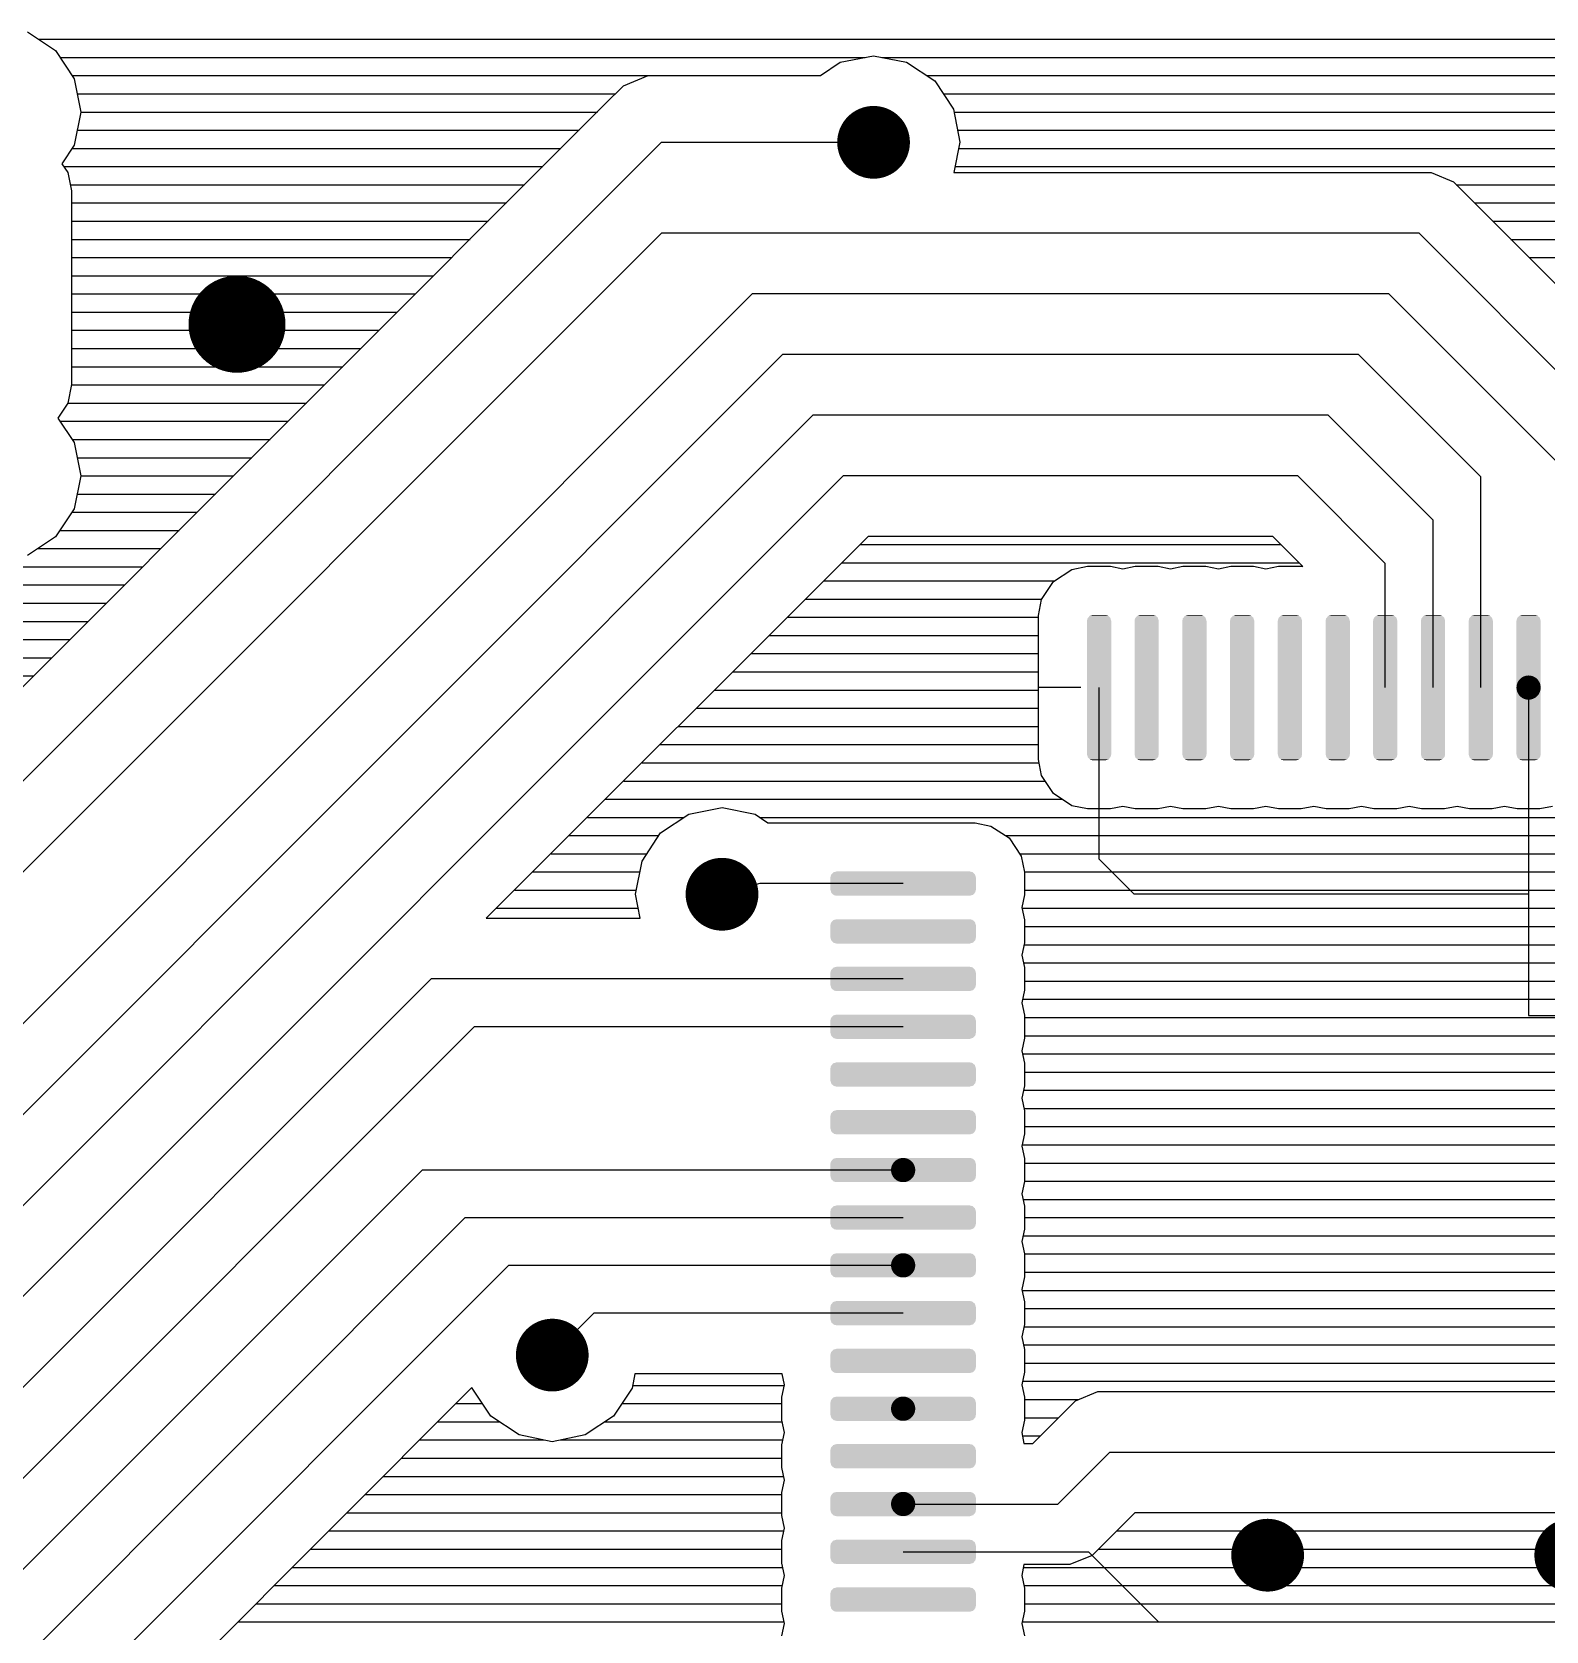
# Model space of a CAD drawing. Extents: x 295 to 953, y 10 to 290.
# Drawn here: x 741.27 to 776.16, y 155.96 to 192.8 of the extents above; entities that cross this region are included whole.
import ezdxf

# ---------------------------------------------------------------- set-up
doc = ezdxf.new("R2010")
doc.units = 0
doc.header["$LTSCALE"] = 5
doc.header["$MEASUREMENT"] = 0
doc.layers.get('0').update_dxf_attribs({"linetype": 'CONTINUOUS', "lineweight": 25})

msp = doc.modelspace()

# ---------------------------------------------------------------- linework, layer by layer
for p, q in [((741.17, 192.802), (741.818, 192.372)), ((741.415, 192.635), (812.774, 192.635)), ((741.818, 192.372), (742.248, 191.724)), ((741.918, 192.215), (760.47, 192.215)), ((759.442, 191.796), (759.9, 192.104)), ((759.9, 192.104), (760.666, 192.255)), ((760.666, 192.255), (761.426, 192.104)), ((760.856, 192.215), (812.774, 192.215)), ((761.426, 192.104), (762.074, 191.673)), ((742.198, 191.796), (759.442, 191.796)), ((742.248, 191.724), (742.399, 190.958)), ((754.905, 191.562), (755.469, 191.796)), ((755.469, 191.796), (759.442, 191.796)), ((761.884, 191.796), (812.774, 191.796)), ((762.074, 191.673), (762.505, 191.025)), ((742.315, 191.377), (754.72, 191.377)), ((754.469, 191.131), (754.905, 191.562)), ((762.27, 191.377), (812.774, 191.377)), ((739.074, 175.731), (754.469, 191.131)), ((742.399, 190.958), (742.248, 190.198)), ((742.399, 190.958), (754.301, 190.958)), ((762.505, 191.025), (762.655, 190.26)), ((762.516, 190.958), (812.774, 190.958)), ((742.315, 190.539), (753.882, 190.539)), ((762.6, 190.539), (812.774, 190.539)), ((739.711, 174.194), (755.777, 190.26)), ((742.248, 190.198), (741.963, 189.768)), ((742.198, 190.12), (753.463, 190.12)), ((755.777, 190.26), (760.666, 190.26)), ((762.655, 190.26), (762.516, 189.561)), ((762.627, 190.12), (812.774, 190.12)), ((741.963, 189.768), (742.103, 189.561)), ((742.008, 189.701), (753.044, 189.701)), ((742.103, 189.561), (742.187, 189.142)), ((762.516, 189.561), (773.513, 189.561)), ((762.544, 189.701), (812.774, 189.701)), ((773.513, 189.561), (774.027, 189.349)), ((742.159, 189.282), (752.625, 189.282)), ((742.187, 189.142), (742.187, 184.677)), ((774.027, 189.349), (779.14, 184.236)), ((774.094, 189.282), (812.774, 189.282)), ((742.187, 188.863), (752.206, 188.863)), ((774.513, 188.863), (812.774, 188.863)), ((742.187, 188.444), (751.787, 188.444)), ((774.932, 188.444), (812.774, 188.444)), ((755.777, 188.164), (739.013, 171.4)), ((742.187, 188.024), (751.368, 188.024)), ((773.239, 188.164), (755.777, 188.164)), ((777.955, 183.442), (773.239, 188.164)), ((775.351, 188.024), (812.774, 188.024)), ((742.187, 187.605), (750.949, 187.605)), ((775.77, 187.605), (812.774, 187.605)), ((742.187, 187.186), (750.529, 187.186)), ((757.872, 186.767), (739.711, 168.606)), ((742.187, 186.767), (750.11, 186.767)), ((772.541, 186.767), (757.872, 186.767)), ((776.86, 182.448), (772.541, 186.767)), ((742.187, 186.348), (749.691, 186.348)), ((742.187, 185.929), (749.272, 185.929)), ((758.571, 185.37), (739.711, 166.511)), ((742.187, 185.51), (748.853, 185.51)), ((771.842, 185.37), (758.571, 185.37)), ((774.658, 182.554), (771.842, 185.37)), ((742.187, 185.091), (748.434, 185.091)), ((742.187, 184.677), (742.103, 184.253)), ((742.187, 184.672), (748.015, 184.672)), ((742.103, 184.253), (741.868, 183.906)), ((742.103, 184.253), (747.596, 184.253)), ((759.269, 183.973), (739.711, 164.415)), ((741.868, 183.906), (742.248, 183.342)), ((741.918, 183.833), (747.177, 183.833)), ((771.144, 183.973), (759.269, 183.973)), ((773.558, 181.559), (771.144, 183.973)), ((742.198, 183.414), (746.758, 183.414)), ((742.248, 183.342), (742.399, 182.576)), ((742.315, 182.995), (746.338, 182.995)), ((759.968, 182.576), (739.711, 162.32)), ((742.399, 182.576), (742.248, 181.816)), ((742.399, 182.576), (745.919, 182.576)), ((770.445, 182.576), (759.968, 182.576)), ((772.457, 180.559), (770.445, 182.576)), ((774.658, 177.698), (774.658, 182.554)), ((742.315, 182.157), (745.5, 182.157)), ((742.248, 181.816), (741.818, 181.168)), ((742.198, 181.738), (745.081, 181.738)), ((741.918, 181.319), (744.662, 181.319)), ((773.558, 177.698), (773.558, 181.559)), ((741.818, 181.168), (741.17, 180.738)), ((741.415, 180.9), (744.243, 180.9)), ((760.543, 181.179), (751.742, 172.384)), ((760.359, 180.995), (770.048, 180.995)), ((769.864, 181.179), (760.543, 181.179)), ((770.557, 180.486), (769.864, 181.179)), ((759.94, 180.576), (770.467, 180.576)), ((772.457, 177.698), (772.457, 180.559)), ((695.046, 180.481), (743.824, 180.481)), ((759.521, 180.156), (764.84, 180.156)), ((764.539, 179.726), (764.812, 180.145)), ((764.812, 180.145), (765.231, 180.419)), ((765.231, 180.419), (765.595, 180.492)), ((765.595, 180.492), (766.126, 180.492)), ((766.126, 180.492), (766.411, 180.436)), ((766.411, 180.436), (766.696, 180.492)), ((766.696, 180.492), (767.226, 180.492)), ((767.226, 180.492), (767.511, 180.436)), ((767.511, 180.436), (767.796, 180.492)), ((767.796, 180.492), (768.322, 180.492)), ((768.322, 180.492), (768.612, 180.436)), ((768.612, 180.436), (768.897, 180.492)), ((768.897, 180.492), (769.422, 180.492)), ((769.422, 180.492), (769.707, 180.436)), ((769.707, 180.436), (769.998, 180.492)), ((769.998, 180.492), (770.523, 180.492)), ((770.523, 180.492), (770.557, 180.486)), ((695.13, 180.062), (743.405, 180.062)), ((695.214, 179.642), (742.986, 179.642)), ((759.101, 179.737), (764.544, 179.737)), ((764.466, 179.357), (764.539, 179.726)), ((695.298, 179.223), (742.567, 179.223)), ((758.682, 179.318), (764.466, 179.318)), ((764.466, 176.038), (764.466, 179.357)), ((695.303, 178.804), (742.147, 178.804)), ((758.263, 178.899), (764.466, 178.899)), ((695.219, 178.385), (741.728, 178.385)), ((757.844, 178.48), (764.466, 178.48)), ((695.141, 177.966), (741.309, 177.966)), ((757.425, 178.061), (764.466, 178.061)), ((757.006, 177.642), (764.466, 177.642)), ((765.444, 177.698), (764.466, 177.698)), ((765.863, 173.747), (765.863, 177.698)), ((775.759, 177.698), (775.759, 172.937)), ((756.587, 177.223), (764.466, 177.223)), ((756.168, 176.804), (764.466, 176.804)), ((755.749, 176.385), (764.466, 176.385)), ((755.33, 175.965), (764.477, 175.965)), ((764.539, 175.675), (764.466, 176.038)), ((754.91, 175.546), (764.617, 175.546)), ((764.812, 175.256), (764.539, 175.675)), ((754.491, 175.127), (765.002, 175.127)), ((765.231, 174.976), (764.812, 175.256)), ((754.072, 174.708), (756.302, 174.708)), ((755.76, 174.351), (756.408, 174.781)), ((756.408, 174.781), (757.174, 174.932)), ((757.174, 174.932), (757.934, 174.781)), ((757.934, 174.781), (758.23, 174.58)), ((758.04, 174.708), (802.57, 174.708)), ((765.595, 174.904), (765.231, 174.976)), ((766.126, 174.904), (765.595, 174.904)), ((766.411, 174.96), (766.126, 174.904)), ((766.696, 174.904), (766.411, 174.96)), ((767.226, 174.904), (766.696, 174.904)), ((767.511, 174.96), (767.226, 174.904)), ((767.796, 174.904), (767.511, 174.96)), ((768.322, 174.904), (767.796, 174.904)), ((768.612, 174.96), (768.322, 174.904)), ((768.897, 174.904), (768.612, 174.96)), ((769.422, 174.904), (768.897, 174.904)), ((769.707, 174.96), (769.422, 174.904)), ((769.998, 174.904), (769.707, 174.96)), ((770.523, 174.904), (769.998, 174.904)), ((770.808, 174.96), (770.523, 174.904)), ((771.093, 174.904), (770.808, 174.96)), ((771.624, 174.904), (771.093, 174.904)), ((771.909, 174.96), (771.624, 174.904)), ((772.194, 174.904), (771.909, 174.96)), ((772.725, 174.904), (772.194, 174.904)), ((773.01, 174.96), (772.725, 174.904)), ((773.295, 174.904), (773.01, 174.96)), ((773.82, 174.904), (773.295, 174.904)), ((774.111, 174.96), (773.82, 174.904)), ((774.396, 174.904), (774.111, 174.96)), ((774.921, 174.904), (774.396, 174.904)), ((775.206, 174.96), (774.921, 174.904)), ((775.497, 174.904), (775.206, 174.96)), ((776.022, 174.904), (775.497, 174.904)), ((776.307, 174.96), (776.022, 174.904)), ((753.653, 174.289), (755.721, 174.289)), ((755.33, 173.702), (755.76, 174.351)), ((758.23, 174.58), (763.007, 174.58)), ((763.007, 174.58), (763.371, 174.507)), ((763.371, 174.507), (763.79, 174.233)), ((763.7, 174.289), (802.291, 174.289)), ((763.79, 174.233), (764.069, 173.814)), ((753.234, 173.87), (755.441, 173.87)), ((755.179, 172.937), (755.33, 173.702)), ((764.03, 173.87), (802.19, 173.87)), ((764.069, 173.814), (764.142, 173.445)), ((766.673, 172.937), (765.863, 173.747)), ((752.815, 173.451), (755.279, 173.451)), ((758.045, 173.183), (757.174, 172.937)), ((761.348, 173.183), (758.045, 173.183)), ((764.136, 173.451), (802.123, 173.451)), ((764.142, 173.445), (764.142, 172.92)), ((752.396, 173.032), (755.195, 173.032)), ((755.285, 172.384), (755.179, 172.937)), ((764.142, 172.92), (764.08, 172.635)), ((764.142, 173.032), (802.207, 173.032)), ((775.759, 172.937), (766.673, 172.937)), ((775.759, 172.937), (775.759, 170.143)), ((751.977, 172.613), (755.24, 172.613)), ((764.08, 172.635), (764.142, 172.35)), ((764.086, 172.613), (802.347, 172.613)), ((751.742, 172.384), (755.285, 172.384)), ((764.142, 172.35), (764.142, 171.819)), ((764.142, 172.194), (802.626, 172.194)), ((764.142, 171.819), (764.08, 171.534)), ((764.131, 171.774), (803.163, 171.774)), ((764.08, 171.534), (764.142, 171.249)), ((764.119, 171.355), (806.096, 171.355)), ((750.468, 170.987), (739.711, 160.224)), ((761.348, 170.987), (750.468, 170.987)), ((764.142, 171.249), (764.142, 170.724)), ((764.142, 170.936), (804.252, 170.936)), ((764.142, 170.724), (764.08, 170.433)), ((764.08, 170.433), (764.142, 170.148)), ((764.097, 170.517), (803.381, 170.517)), ((751.463, 169.886), (739.711, 158.129)), ((761.348, 169.886), (751.463, 169.886)), ((764.142, 170.148), (764.142, 169.623)), ((764.142, 170.098), (803.034, 170.098)), ((775.759, 170.143), (780.084, 170.143)), ((764.142, 169.623), (764.08, 169.333)), ((764.142, 169.679), (802.805, 169.679)), ((764.08, 169.333), (764.142, 169.048)), ((764.097, 169.26), (802.721, 169.26)), ((764.142, 169.048), (764.142, 168.522)), ((764.142, 168.841), (802.71, 168.841)), ((764.142, 168.522), (764.08, 168.237)), ((764.119, 168.422), (802.794, 168.422)), ((764.08, 168.237), (764.142, 167.947)), ((764.131, 168.003), (803.001, 168.003)), ((764.142, 167.947), (764.142, 167.421)), ((764.142, 167.421), (764.08, 167.136)), ((764.142, 167.583), (803.219, 167.583)), ((764.08, 167.136), (764.142, 166.851)), ((764.091, 167.164), (802.939, 167.164)), ((739.711, 156.033), (750.261, 166.583)), ((761.348, 166.583), (750.261, 166.583)), ((764.142, 166.851), (764.142, 166.321)), ((764.142, 166.745), (802.777, 166.745)), ((764.142, 166.321), (764.08, 166.036)), ((764.142, 166.326), (802.693, 166.326)), ((764.08, 166.036), (764.142, 165.751)), ((764.108, 165.907), (802.738, 165.907)), ((751.256, 165.488), (739.711, 153.938)), ((751.256, 165.488), (761.348, 165.488)), ((764.142, 165.751), (764.142, 165.225)), ((764.142, 165.488), (802.822, 165.488)), ((764.142, 165.225), (764.08, 164.935)), ((764.108, 165.069), (803.09, 165.069)), ((764.08, 164.935), (764.142, 164.65)), ((752.251, 164.387), (739.711, 151.842)), ((761.348, 164.387), (752.251, 164.387)), ((764.142, 164.65), (803.515, 164.65)), ((764.142, 164.65), (764.142, 164.125)), ((764.142, 164.125), (764.08, 163.834)), ((764.142, 164.231), (804.789, 164.231)), ((764.08, 163.834), (764.142, 163.549)), ((764.086, 163.812), (806.124, 163.812)), ((754.223, 163.286), (753.262, 162.32)), ((761.348, 163.286), (754.223, 163.286)), ((764.142, 163.549), (764.142, 163.024)), ((764.142, 163.392), (806.074, 163.392)), ((764.142, 163.024), (764.08, 162.739)), ((764.131, 162.973), (806.08, 162.973)), ((764.08, 162.739), (764.142, 162.448)), ((764.119, 162.554), (806.091, 162.554)), ((764.142, 162.448), (764.142, 161.923)), ((764.142, 162.135), (806.074, 162.135)), ((755.167, 161.889), (755.1, 161.56)), ((758.559, 161.889), (755.167, 161.889)), ((758.61, 161.638), (758.559, 161.889)), ((764.142, 161.923), (764.08, 161.638)), ((751.412, 161.571), (740.499, 150.657)), ((751.418, 161.56), (751.412, 161.571)), ((751.848, 160.911), (751.418, 161.56)), ((755.1, 161.56), (754.67, 160.911)), ((755.112, 161.621), (758.604, 161.621)), ((758.554, 161.353), (758.61, 161.638)), ((764.08, 161.638), (764.142, 161.353)), ((764.097, 161.716), (806.113, 161.716)), ((765.321, 161.269), (765.835, 161.481)), ((765.835, 161.481), (796.005, 161.481)), ((751.044, 161.202), (751.653, 161.202)), ((754.866, 161.202), (758.554, 161.202)), ((758.554, 160.822), (758.554, 161.353)), ((764.142, 161.353), (764.142, 160.822)), ((764.142, 161.297), (765.388, 161.297)), ((764.93, 160.878), (765.321, 161.269)), ((750.624, 160.783), (752.038, 160.783)), ((752.496, 160.481), (751.848, 160.911)), ((754.67, 160.911), (754.022, 160.481)), ((754.48, 160.783), (758.559, 160.783)), ((758.61, 160.537), (758.554, 160.822)), ((764.142, 160.822), (764.08, 160.537)), ((764.142, 160.878), (764.93, 160.878)), ((764.337, 160.286), (764.93, 160.878)), ((750.205, 160.364), (753.066, 160.364)), ((753.262, 160.325), (752.496, 160.481)), ((754.022, 160.481), (753.262, 160.325)), ((753.452, 160.364), (758.576, 160.364)), ((758.554, 160.252), (758.61, 160.537)), ((758.554, 159.727), (758.554, 160.252)), ((764.08, 160.537), (764.131, 160.286)), ((764.097, 160.459), (764.511, 160.459)), ((764.131, 160.286), (764.337, 160.286)), ((749.786, 159.945), (758.554, 159.945)), ((764.913, 158.889), (766.114, 160.084)), ((766.114, 160.084), (795.731, 160.084)), ((749.367, 159.526), (758.593, 159.526)), ((758.61, 159.436), (758.554, 159.727)), ((758.554, 159.151), (758.61, 159.436)), ((758.554, 158.626), (758.554, 159.151)), ((748.948, 159.107), (758.554, 159.107)), ((761.348, 158.889), (764.913, 158.889)), ((748.529, 158.687), (758.554, 158.687)), ((758.61, 158.335), (758.554, 158.626)), ((766.69, 158.687), (765.706, 157.704)), ((795.15, 158.687), (766.69, 158.687)), ((748.11, 158.268), (758.593, 158.268)), ((758.554, 158.05), (758.61, 158.335)), ((758.554, 157.525), (758.554, 158.05)), ((766.271, 158.268), (795.569, 158.268)), ((747.691, 157.849), (758.554, 157.849)), ((761.348, 157.788), (765.617, 157.788)), ((765.706, 157.704), (765.192, 157.492)), ((765.617, 157.788), (767.232, 156.173)), ((765.852, 157.849), (795.988, 157.849)), ((747.272, 157.43), (758.571, 157.43)), ((758.61, 157.24), (758.554, 157.525)), ((764.131, 157.492), (764.08, 157.24)), ((764.119, 157.43), (796.407, 157.43)), ((765.192, 157.492), (764.131, 157.492)), ((746.853, 157.011), (758.565, 157.011)), ((758.554, 156.95), (758.61, 157.24)), ((758.554, 156.424), (758.554, 156.95)), ((764.08, 157.24), (764.142, 156.95)), ((764.125, 157.011), (796.826, 157.011)), ((764.142, 156.95), (764.142, 156.424)), ((746.433, 156.592), (758.554, 156.592)), ((764.142, 156.592), (797.245, 156.592)), ((758.61, 156.139), (758.554, 156.424)), ((764.142, 156.424), (764.08, 156.139)), ((746.014, 156.173), (758.604, 156.173)), ((758.554, 155.854), (758.61, 156.139)), ((764.08, 156.139), (764.142, 155.854)), ((764.091, 156.173), (797.664, 156.173)), ((767.232, 156.173), (785.114, 156.173))]:
    msp.add_line(p, q)
for points, const_width in [([(760.247, 190.26, 1), (761.085, 190.26, 1)], 0.838), ([(745.439, 186.069, 1), (746.556, 186.069, 1)], 1.118), ([(775.62, 177.698, 1), (775.899, 177.698, 1)], 0.279), ([(775.62, 177.698, 1), (775.899, 177.698, 1)], 0.279), ([(756.754, 172.937, 1), (757.593, 172.937, 1)], 0.838), ([(761.208, 166.583, 1), (761.487, 166.583, 1)], 0.279), ([(761.208, 164.387, 1), (761.487, 164.387, 1)], 0.279), ([(752.843, 162.32, 1), (753.681, 162.32, 1)], 0.838), ([(761.208, 161.085, 1), (761.487, 161.085, 1)], 0.279), ([(761.208, 158.889, 1), (761.487, 158.889, 1)], 0.279), ([(769.327, 157.71, 1), (770.166, 157.71, 1)], 0.838), ([(776.312, 157.71, 1), (777.151, 157.71, 1)], 0.838)]:
    msp.add_lwpolyline(points, format="xyb", close=True, dxfattribs=dict(const_width=const_width))
for points in [[(765.583, 179.234), (765.597, 179.293), (766.142, 179.234), (766.125, 179.293)], [(765.583, 176.161), (765.583, 179.234), (766.142, 176.161), (766.142, 179.234)], [(765.597, 179.293), (765.611, 179.31), (766.125, 179.293), (766.12, 179.31)], [(765.611, 179.31), (765.648, 179.352), (766.12, 179.31), (766.072, 179.352)], [(765.648, 179.352), (765.678, 179.361), (766.072, 179.352), (766.062, 179.361)], [(765.678, 179.361), (765.723, 179.374), (766.062, 179.361), (766.003, 179.374)], [(766.679, 179.234), (766.692, 179.293), (767.238, 179.234), (767.22, 179.293)], [(766.679, 176.161), (766.679, 179.234), (767.238, 176.161), (767.238, 179.234)], [(766.692, 179.293), (766.706, 179.31), (767.22, 179.293), (767.216, 179.31)], [(766.706, 179.31), (766.743, 179.352), (767.216, 179.31), (767.167, 179.352)], [(766.743, 179.352), (766.774, 179.361), (767.167, 179.352), (767.157, 179.361)], [(766.774, 179.361), (766.818, 179.374), (767.157, 179.361), (767.098, 179.374)], [(767.78, 179.234), (767.793, 179.293), (768.338, 179.234), (768.321, 179.293)], [(767.78, 176.161), (767.78, 179.234), (768.338, 176.161), (768.338, 179.234)], [(767.793, 179.293), (767.807, 179.31), (768.321, 179.293), (768.316, 179.31)], [(767.807, 179.31), (767.844, 179.352), (768.316, 179.31), (768.268, 179.352)], [(767.844, 179.352), (767.875, 179.361), (768.268, 179.352), (768.258, 179.361)], [(767.875, 179.361), (767.919, 179.374), (768.258, 179.361), (768.199, 179.374)], [(768.88, 179.234), (768.893, 179.293), (769.439, 179.234), (769.422, 179.293)], [(768.88, 176.161), (768.88, 179.234), (769.439, 176.161), (769.439, 179.234)], [(768.893, 179.293), (768.908, 179.31), (769.422, 179.293), (769.417, 179.31)], [(768.908, 179.31), (768.945, 179.352), (769.417, 179.31), (769.369, 179.352)], [(768.945, 179.352), (768.975, 179.361), (769.369, 179.352), (769.358, 179.361)], [(768.975, 179.361), (769.02, 179.374), (769.358, 179.361), (769.3, 179.374)], [(769.981, 179.234), (769.994, 179.293), (770.54, 179.234), (770.523, 179.293)], [(769.981, 176.161), (769.981, 179.234), (770.54, 176.161), (770.54, 179.234)], [(769.994, 179.293), (770.008, 179.31), (770.523, 179.293), (770.518, 179.31)], [(770.008, 179.31), (770.046, 179.352), (770.518, 179.31), (770.469, 179.352)], [(770.046, 179.352), (770.076, 179.361), (770.469, 179.352), (770.459, 179.361)], [(770.076, 179.361), (770.121, 179.374), (770.459, 179.361), (770.4, 179.374)], [(771.082, 179.234), (771.095, 179.293), (771.641, 179.234), (771.624, 179.293)], [(771.082, 176.161), (771.082, 179.234), (771.641, 176.161), (771.641, 179.234)], [(771.095, 179.293), (771.109, 179.31), (771.624, 179.293), (771.619, 179.31)], [(771.109, 179.31), (771.147, 179.352), (771.619, 179.31), (771.57, 179.352)], [(771.147, 179.352), (771.177, 179.361), (771.57, 179.352), (771.56, 179.361)], [(771.177, 179.361), (771.222, 179.374), (771.56, 179.361), (771.501, 179.374)], [(772.177, 179.234), (772.19, 179.293), (772.736, 179.234), (772.719, 179.293)], [(772.177, 176.161), (772.177, 179.234), (772.736, 176.161), (772.736, 179.234)], [(772.19, 179.293), (772.205, 179.31), (772.719, 179.293), (772.714, 179.31)], [(772.205, 179.31), (772.242, 179.352), (772.714, 179.31), (772.665, 179.352)], [(772.242, 179.352), (772.272, 179.361), (772.665, 179.352), (772.655, 179.361)], [(772.272, 179.361), (772.317, 179.374), (772.655, 179.361), (772.596, 179.374)], [(773.278, 179.234), (773.291, 179.293), (773.837, 179.234), (773.82, 179.293)], [(773.278, 176.161), (773.278, 179.234), (773.837, 176.161), (773.837, 179.234)], [(773.291, 179.293), (773.305, 179.31), (773.82, 179.293), (773.815, 179.31)], [(773.305, 179.31), (773.343, 179.352), (773.815, 179.31), (773.766, 179.352)], [(773.343, 179.352), (773.373, 179.361), (773.766, 179.352), (773.756, 179.361)], [(773.373, 179.361), (773.418, 179.374), (773.756, 179.361), (773.697, 179.374)], [(774.379, 179.234), (774.392, 179.293), (774.938, 179.234), (774.921, 179.293)], [(774.379, 176.161), (774.379, 179.234), (774.938, 176.161), (774.938, 179.234)], [(774.392, 179.293), (774.406, 179.31), (774.921, 179.293), (774.916, 179.31)], [(774.406, 179.31), (774.444, 179.352), (774.916, 179.31), (774.867, 179.352)], [(774.444, 179.352), (774.474, 179.361), (774.867, 179.352), (774.857, 179.361)], [(774.474, 179.361), (774.519, 179.374), (774.857, 179.361), (774.798, 179.374)], [(775.48, 179.234), (775.493, 179.293), (776.039, 179.234), (776.021, 179.293)], [(775.48, 176.161), (775.48, 179.234), (776.039, 176.161), (776.039, 179.234)], [(775.493, 179.293), (775.507, 179.31), (776.021, 179.293), (776.017, 179.31)], [(775.507, 179.31), (775.544, 179.352), (776.017, 179.31), (775.968, 179.352)], [(775.544, 179.352), (775.575, 179.361), (775.968, 179.352), (775.958, 179.361)], [(775.575, 179.361), (775.62, 179.374), (775.958, 179.361), (775.899, 179.374)], [(765.601, 176.102), (765.583, 176.161), (766.129, 176.102), (766.142, 176.161)], [(765.605, 176.086), (765.601, 176.102), (766.115, 176.086), (766.129, 176.102)], [(766.696, 176.102), (766.679, 176.161), (767.224, 176.102), (767.238, 176.161)], [(766.701, 176.086), (766.696, 176.102), (767.21, 176.086), (767.224, 176.102)], [(767.797, 176.102), (767.78, 176.161), (768.325, 176.102), (768.338, 176.161)], [(767.801, 176.086), (767.797, 176.102), (768.311, 176.086), (768.325, 176.102)], [(768.898, 176.102), (768.88, 176.161), (769.426, 176.102), (769.439, 176.161)], [(768.902, 176.086), (768.898, 176.102), (769.412, 176.086), (769.426, 176.102)], [(769.998, 176.102), (769.981, 176.161), (770.527, 176.102), (770.54, 176.161)], [(770.003, 176.086), (769.998, 176.102), (770.513, 176.086), (770.527, 176.102)], [(771.099, 176.102), (771.082, 176.161), (771.628, 176.102), (771.641, 176.161)], [(771.104, 176.086), (771.099, 176.102), (771.614, 176.086), (771.628, 176.102)], [(772.195, 176.102), (772.177, 176.161), (772.723, 176.102), (772.736, 176.161)], [(772.199, 176.086), (772.195, 176.102), (772.709, 176.086), (772.723, 176.102)], [(773.295, 176.102), (773.278, 176.161), (773.824, 176.102), (773.837, 176.161)], [(773.3, 176.086), (773.295, 176.102), (773.81, 176.086), (773.824, 176.102)], [(774.396, 176.102), (774.379, 176.161), (774.925, 176.102), (774.938, 176.161)], [(774.401, 176.086), (774.396, 176.102), (774.911, 176.086), (774.925, 176.102)], [(775.497, 176.102), (775.48, 176.161), (776.026, 176.102), (776.039, 176.161)], [(775.502, 176.086), (775.497, 176.102), (776.011, 176.086), (776.026, 176.102)], [(765.654, 176.043), (765.605, 176.086), (766.078, 176.043), (766.115, 176.086)], [(765.664, 176.034), (765.654, 176.043), (766.047, 176.034), (766.078, 176.043)], [(765.723, 176.021), (765.664, 176.034), (766.003, 176.021), (766.047, 176.034)], [(766.749, 176.043), (766.701, 176.086), (767.173, 176.043), (767.21, 176.086)], [(766.759, 176.034), (766.749, 176.043), (767.143, 176.034), (767.173, 176.043)], [(766.818, 176.021), (766.759, 176.034), (767.098, 176.021), (767.143, 176.034)], [(767.85, 176.043), (767.801, 176.086), (768.274, 176.043), (768.311, 176.086)], [(767.86, 176.034), (767.85, 176.043), (768.243, 176.034), (768.274, 176.043)], [(767.919, 176.021), (767.86, 176.034), (768.199, 176.021), (768.243, 176.034)], [(768.951, 176.043), (768.902, 176.086), (769.375, 176.043), (769.412, 176.086)], [(768.961, 176.034), (768.951, 176.043), (769.344, 176.034), (769.375, 176.043)], [(769.02, 176.021), (768.961, 176.034), (769.3, 176.021), (769.344, 176.034)], [(770.052, 176.043), (770.003, 176.086), (770.475, 176.043), (770.513, 176.086)], [(770.062, 176.034), (770.052, 176.043), (770.445, 176.034), (770.475, 176.043)], [(770.121, 176.021), (770.062, 176.034), (770.4, 176.021), (770.445, 176.034)], [(771.153, 176.043), (771.104, 176.086), (771.576, 176.043), (771.614, 176.086)], [(771.163, 176.034), (771.153, 176.043), (771.546, 176.034), (771.576, 176.043)], [(771.222, 176.021), (771.163, 176.034), (771.501, 176.021), (771.546, 176.034)], [(772.248, 176.043), (772.199, 176.086), (772.672, 176.043), (772.709, 176.086)], [(772.258, 176.034), (772.248, 176.043), (772.641, 176.034), (772.672, 176.043)], [(772.317, 176.021), (772.258, 176.034), (772.596, 176.021), (772.641, 176.034)], [(773.349, 176.043), (773.3, 176.086), (773.772, 176.043), (773.81, 176.086)], [(773.359, 176.034), (773.349, 176.043), (773.742, 176.034), (773.772, 176.043)], [(773.418, 176.021), (773.359, 176.034), (773.697, 176.021), (773.742, 176.034)], [(774.45, 176.043), (774.401, 176.086), (774.873, 176.043), (774.911, 176.086)], [(774.46, 176.034), (774.45, 176.043), (774.843, 176.034), (774.873, 176.043)], [(774.519, 176.021), (774.46, 176.034), (774.798, 176.021), (774.843, 176.034)], [(775.55, 176.043), (775.502, 176.086), (775.974, 176.043), (776.011, 176.086)], [(775.561, 176.034), (775.55, 176.043), (775.944, 176.034), (775.974, 176.043)], [(775.62, 176.021), (775.561, 176.034), (775.899, 176.021), (775.944, 176.034)], [(759.671, 173.322), (759.684, 173.381), (763.024, 173.322), (763.007, 173.381)], [(759.671, 173.043), (759.671, 173.322), (763.024, 173.043), (763.024, 173.322)], [(759.684, 173.381), (759.699, 173.397), (763.007, 173.381), (763.002, 173.397)], [(759.699, 173.397), (759.736, 173.44), (763.002, 173.397), (762.954, 173.44)], [(759.736, 173.44), (759.766, 173.449), (762.954, 173.44), (762.943, 173.449)], [(759.766, 173.449), (759.811, 173.462), (762.943, 173.449), (762.884, 173.462)], [(759.689, 172.984), (759.671, 173.043), (763.011, 172.984), (763.024, 173.043)], [(759.693, 172.968), (759.689, 172.984), (762.997, 172.968), (763.011, 172.984)], [(759.742, 172.925), (759.693, 172.968), (762.96, 172.925), (762.997, 172.968)], [(759.752, 172.916), (759.742, 172.925), (762.929, 172.916), (762.96, 172.925)], [(759.811, 172.903), (759.752, 172.916), (762.884, 172.903), (762.929, 172.916)], [(759.671, 172.222), (759.684, 172.28), (763.024, 172.222), (763.007, 172.28)], [(759.671, 171.942), (759.671, 172.222), (763.024, 171.942), (763.024, 172.222)], [(759.684, 172.28), (759.699, 172.297), (763.007, 172.28), (763.002, 172.297)], [(759.699, 172.297), (759.736, 172.339), (763.002, 172.297), (762.954, 172.339)], [(759.736, 172.339), (759.766, 172.348), (762.954, 172.339), (762.943, 172.348)], [(759.766, 172.348), (759.811, 172.361), (762.943, 172.348), (762.884, 172.361)], [(759.689, 171.883), (759.671, 171.942), (763.011, 171.883), (763.024, 171.942)], [(759.693, 171.867), (759.689, 171.883), (762.997, 171.867), (763.011, 171.883)], [(759.742, 171.824), (759.693, 171.867), (762.96, 171.824), (762.997, 171.867)], [(759.752, 171.815), (759.742, 171.824), (762.929, 171.815), (762.96, 171.824)], [(759.811, 171.802), (759.752, 171.815), (762.884, 171.802), (762.929, 171.815)], [(759.671, 171.126), (759.684, 171.185), (763.024, 171.126), (763.007, 171.185)], [(759.671, 170.847), (759.671, 171.126), (763.024, 170.847), (763.024, 171.126)], [(759.684, 171.185), (759.699, 171.201), (763.007, 171.185), (763.002, 171.201)], [(759.699, 171.201), (759.736, 171.244), (763.002, 171.201), (762.954, 171.244)], [(759.736, 171.244), (759.766, 171.253), (762.954, 171.244), (762.943, 171.253)], [(759.766, 171.253), (759.811, 171.266), (762.943, 171.253), (762.884, 171.266)], [(759.689, 170.788), (759.671, 170.847), (763.011, 170.788), (763.024, 170.847)], [(759.693, 170.772), (759.689, 170.788), (762.997, 170.772), (763.011, 170.788)], [(759.742, 170.729), (759.693, 170.772), (762.96, 170.729), (762.997, 170.772)], [(759.752, 170.72), (759.742, 170.729), (762.929, 170.72), (762.96, 170.729)], [(759.811, 170.707), (759.752, 170.72), (762.884, 170.707), (762.929, 170.72)], [(759.671, 170.025), (759.684, 170.084), (763.024, 170.025), (763.007, 170.084)], [(759.671, 169.746), (759.671, 170.025), (763.024, 169.746), (763.024, 170.025)], [(759.684, 170.084), (759.699, 170.101), (763.007, 170.084), (763.002, 170.101)], [(759.699, 170.101), (759.736, 170.143), (763.002, 170.101), (762.954, 170.143)], [(759.736, 170.143), (759.766, 170.152), (762.954, 170.143), (762.943, 170.152)], [(759.766, 170.152), (759.811, 170.165), (762.943, 170.152), (762.884, 170.165)], [(759.689, 169.687), (759.671, 169.746), (763.011, 169.687), (763.024, 169.746)], [(759.693, 169.671), (759.689, 169.687), (762.997, 169.671), (763.011, 169.687)], [(759.742, 169.628), (759.693, 169.671), (762.96, 169.628), (762.997, 169.671)], [(759.752, 169.619), (759.742, 169.628), (762.929, 169.619), (762.96, 169.628)], [(759.811, 169.606), (759.752, 169.619), (762.884, 169.606), (762.929, 169.619)], [(759.671, 168.925), (759.684, 168.984), (763.024, 168.925), (763.007, 168.984)], [(759.671, 168.645), (759.671, 168.925), (763.024, 168.645), (763.024, 168.925)], [(759.684, 168.984), (759.699, 169), (763.007, 168.984), (763.002, 169)], [(759.699, 169), (759.736, 169.042), (763.002, 169), (762.954, 169.042)], [(759.736, 169.042), (759.766, 169.051), (762.954, 169.042), (762.943, 169.051)], [(759.766, 169.051), (759.811, 169.064), (762.943, 169.051), (762.884, 169.064)], [(759.689, 168.586), (759.671, 168.645), (763.011, 168.586), (763.024, 168.645)], [(759.693, 168.57), (759.689, 168.586), (762.997, 168.57), (763.011, 168.586)], [(759.742, 168.527), (759.693, 168.57), (762.96, 168.527), (762.997, 168.57)], [(759.752, 168.519), (759.742, 168.527), (762.929, 168.519), (762.96, 168.527)], [(759.811, 168.506), (759.752, 168.519), (762.884, 168.506), (762.929, 168.519)], [(759.671, 167.824), (759.684, 167.883), (763.024, 167.824), (763.007, 167.883)], [(759.671, 167.544), (759.671, 167.824), (763.024, 167.544), (763.024, 167.824)], [(759.684, 167.883), (759.699, 167.899), (763.007, 167.883), (763.002, 167.899)], [(759.699, 167.899), (759.736, 167.942), (763.002, 167.899), (762.954, 167.942)], [(759.736, 167.942), (759.766, 167.95), (762.954, 167.942), (762.943, 167.95)], [(759.766, 167.95), (759.811, 167.963), (762.943, 167.95), (762.884, 167.963)], [(759.689, 167.485), (759.671, 167.544), (763.011, 167.485), (763.024, 167.544)], [(759.693, 167.469), (759.689, 167.485), (762.997, 167.469), (763.011, 167.485)], [(759.742, 167.427), (759.693, 167.469), (762.96, 167.427), (762.997, 167.469)], [(759.752, 167.418), (759.742, 167.427), (762.929, 167.418), (762.96, 167.427)], [(759.811, 167.405), (759.752, 167.418), (762.884, 167.405), (762.929, 167.418)], [(759.671, 166.723), (759.684, 166.782), (763.024, 166.723), (763.007, 166.782)], [(759.671, 166.444), (759.671, 166.723), (763.024, 166.444), (763.024, 166.723)], [(759.684, 166.782), (759.699, 166.798), (763.007, 166.782), (763.002, 166.798)], [(759.699, 166.798), (759.736, 166.841), (763.002, 166.798), (762.954, 166.841)], [(759.736, 166.841), (759.766, 166.85), (762.954, 166.841), (762.943, 166.85)], [(759.766, 166.85), (759.811, 166.863), (762.943, 166.85), (762.884, 166.863)], [(759.689, 166.385), (759.671, 166.444), (763.011, 166.385), (763.024, 166.444)], [(759.693, 166.368), (759.689, 166.385), (762.997, 166.368), (763.011, 166.385)], [(759.742, 166.326), (759.693, 166.368), (762.96, 166.326), (762.997, 166.368)], [(759.752, 166.317), (759.742, 166.326), (762.929, 166.317), (762.96, 166.326)], [(759.811, 166.304), (759.752, 166.317), (762.884, 166.304), (762.929, 166.317)], [(759.671, 165.628), (759.684, 165.687), (763.024, 165.628), (763.007, 165.687)], [(759.671, 165.348), (759.671, 165.628), (763.024, 165.348), (763.024, 165.628)], [(759.684, 165.687), (759.699, 165.703), (763.007, 165.687), (763.002, 165.703)], [(759.699, 165.703), (759.736, 165.745), (763.002, 165.703), (762.954, 165.745)], [(759.736, 165.745), (759.766, 165.754), (762.954, 165.745), (762.943, 165.754)], [(759.766, 165.754), (759.811, 165.767), (762.943, 165.754), (762.884, 165.767)], [(759.689, 165.289), (759.671, 165.348), (763.011, 165.289), (763.024, 165.348)], [(759.693, 165.273), (759.689, 165.289), (762.997, 165.273), (763.011, 165.289)], [(759.742, 165.231), (759.693, 165.273), (762.96, 165.231), (762.997, 165.273)], [(759.752, 165.222), (759.742, 165.231), (762.929, 165.222), (762.96, 165.231)], [(759.811, 165.209), (759.752, 165.222), (762.884, 165.209), (762.929, 165.222)], [(759.671, 164.527), (759.684, 164.586), (763.024, 164.527), (763.007, 164.586)], [(759.671, 164.247), (759.671, 164.527), (763.024, 164.247), (763.024, 164.527)], [(759.684, 164.586), (759.699, 164.602), (763.007, 164.586), (763.002, 164.602)], [(759.699, 164.602), (759.736, 164.645), (763.002, 164.602), (762.954, 164.645)], [(759.736, 164.645), (759.766, 164.654), (762.954, 164.645), (762.943, 164.654)], [(759.766, 164.654), (759.811, 164.667), (762.943, 164.654), (762.884, 164.667)], [(759.689, 164.189), (759.671, 164.247), (763.011, 164.189), (763.024, 164.247)], [(759.693, 164.172), (759.689, 164.189), (762.997, 164.172), (763.011, 164.189)], [(759.742, 164.13), (759.693, 164.172), (762.96, 164.13), (762.997, 164.172)], [(759.752, 164.121), (759.742, 164.13), (762.929, 164.121), (762.96, 164.13)], [(759.811, 164.108), (759.752, 164.121), (762.884, 164.108), (762.929, 164.121)], [(759.766, 163.553), (759.811, 163.566), (762.943, 163.553), (762.884, 163.566)], [(759.671, 163.426), (759.684, 163.485), (763.024, 163.426), (763.007, 163.485)], [(759.671, 163.147), (759.671, 163.426), (763.024, 163.147), (763.024, 163.426)], [(759.684, 163.485), (759.699, 163.501), (763.007, 163.485), (763.002, 163.501)], [(759.699, 163.501), (759.736, 163.544), (763.002, 163.501), (762.954, 163.544)], [(759.736, 163.544), (759.766, 163.553), (762.954, 163.544), (762.943, 163.553)], [(759.689, 163.088), (759.671, 163.147), (763.011, 163.088), (763.024, 163.147)], [(759.693, 163.072), (759.689, 163.088), (762.997, 163.072), (763.011, 163.088)], [(759.742, 163.029), (759.693, 163.072), (762.96, 163.029), (762.997, 163.072)], [(759.752, 163.02), (759.742, 163.029), (762.929, 163.02), (762.96, 163.029)], [(759.811, 163.007), (759.752, 163.02), (762.884, 163.007), (762.929, 163.02)], [(759.766, 162.452), (759.811, 162.465), (762.943, 162.452), (762.884, 162.465)], [(759.671, 162.325), (759.684, 162.384), (763.024, 162.325), (763.007, 162.384)], [(759.671, 162.046), (759.671, 162.325), (763.024, 162.046), (763.024, 162.325)], [(759.684, 162.384), (759.699, 162.4), (763.007, 162.384), (763.002, 162.4)], [(759.699, 162.4), (759.736, 162.443), (763.002, 162.4), (762.954, 162.443)], [(759.736, 162.443), (759.766, 162.452), (762.954, 162.443), (762.943, 162.452)], [(759.689, 161.987), (759.671, 162.046), (763.011, 161.987), (763.024, 162.046)], [(759.693, 161.971), (759.689, 161.987), (762.997, 161.971), (763.011, 161.987)], [(759.742, 161.928), (759.693, 161.971), (762.96, 161.928), (762.997, 161.971)], [(759.752, 161.919), (759.742, 161.928), (762.929, 161.919), (762.96, 161.928)], [(759.811, 161.906), (759.752, 161.919), (762.884, 161.906), (762.929, 161.919)], [(759.766, 161.351), (759.811, 161.364), (762.943, 161.351), (762.884, 161.364)], [(759.671, 161.224), (759.684, 161.283), (763.024, 161.224), (763.007, 161.283)], [(759.671, 160.945), (759.671, 161.224), (763.024, 160.945), (763.024, 161.224)], [(759.684, 161.283), (759.699, 161.299), (763.007, 161.283), (763.002, 161.299)], [(759.699, 161.299), (759.736, 161.342), (763.002, 161.299), (762.954, 161.342)], [(759.736, 161.342), (759.766, 161.351), (762.954, 161.342), (762.943, 161.351)], [(759.689, 160.886), (759.671, 160.945), (763.011, 160.886), (763.024, 160.945)], [(759.693, 160.87), (759.689, 160.886), (762.997, 160.87), (763.011, 160.886)], [(759.742, 160.827), (759.693, 160.87), (762.96, 160.827), (762.997, 160.87)], [(759.752, 160.818), (759.742, 160.827), (762.929, 160.818), (762.96, 160.827)], [(759.811, 160.805), (759.752, 160.818), (762.884, 160.805), (762.929, 160.818)], [(759.736, 160.247), (759.766, 160.256), (762.954, 160.247), (762.943, 160.256)], [(759.766, 160.256), (759.811, 160.269), (762.943, 160.256), (762.884, 160.269)], [(759.671, 160.129), (759.684, 160.188), (763.024, 160.129), (763.007, 160.188)], [(759.671, 159.85), (759.671, 160.129), (763.024, 159.85), (763.024, 160.129)], [(759.684, 160.188), (759.699, 160.204), (763.007, 160.188), (763.002, 160.204)], [(759.699, 160.204), (759.736, 160.247), (763.002, 160.204), (762.954, 160.247)], [(759.689, 159.791), (759.671, 159.85), (763.011, 159.791), (763.024, 159.85)], [(759.693, 159.775), (759.689, 159.791), (762.997, 159.775), (763.011, 159.791)], [(759.742, 159.732), (759.693, 159.775), (762.96, 159.732), (762.997, 159.775)], [(759.752, 159.723), (759.742, 159.732), (762.929, 159.723), (762.96, 159.732)], [(759.811, 159.71), (759.752, 159.723), (762.884, 159.71), (762.929, 159.723)], [(759.699, 159.103), (759.736, 159.146), (763.002, 159.103), (762.954, 159.146)], [(759.736, 159.146), (759.766, 159.155), (762.954, 159.146), (762.943, 159.155)], [(759.766, 159.155), (759.811, 159.168), (762.943, 159.155), (762.884, 159.168)], [(759.671, 159.028), (759.684, 159.087), (763.024, 159.028), (763.007, 159.087)], [(759.671, 158.749), (759.671, 159.028), (763.024, 158.749), (763.024, 159.028)], [(759.684, 159.087), (759.699, 159.103), (763.007, 159.087), (763.002, 159.103)], [(759.689, 158.69), (759.671, 158.749), (763.011, 158.69), (763.024, 158.749)], [(759.693, 158.674), (759.689, 158.69), (762.997, 158.674), (763.011, 158.69)], [(759.742, 158.631), (759.693, 158.674), (762.96, 158.631), (762.997, 158.674)], [(759.752, 158.622), (759.742, 158.631), (762.929, 158.622), (762.96, 158.631)], [(759.811, 158.609), (759.752, 158.622), (762.884, 158.609), (762.929, 158.622)], [(759.699, 158.003), (759.736, 158.045), (763.002, 158.003), (762.954, 158.045)], [(759.736, 158.045), (759.766, 158.054), (762.954, 158.045), (762.943, 158.054)], [(759.766, 158.054), (759.811, 158.067), (762.943, 158.054), (762.884, 158.067)], [(759.671, 157.927), (759.684, 157.986), (763.024, 157.927), (763.007, 157.986)], [(759.671, 157.648), (759.671, 157.927), (763.024, 157.648), (763.024, 157.927)], [(759.684, 157.986), (759.699, 158.003), (763.007, 157.986), (763.002, 158.003)], [(759.689, 157.589), (759.671, 157.648), (763.011, 157.589), (763.024, 157.648)], [(759.693, 157.573), (759.689, 157.589), (762.997, 157.573), (763.011, 157.589)], [(759.742, 157.53), (759.693, 157.573), (762.96, 157.53), (762.997, 157.573)], [(759.752, 157.521), (759.742, 157.53), (762.929, 157.521), (762.96, 157.53)], [(759.811, 157.508), (759.752, 157.521), (762.884, 157.508), (762.929, 157.521)], [(759.699, 156.902), (759.736, 156.944), (763.002, 156.902), (762.954, 156.944)], [(759.736, 156.944), (759.766, 156.953), (762.954, 156.944), (762.943, 156.953)], [(759.766, 156.953), (759.811, 156.966), (762.943, 156.953), (762.884, 156.966)], [(759.671, 156.827), (759.684, 156.886), (763.024, 156.827), (763.007, 156.886)], [(759.671, 156.547), (759.671, 156.827), (763.024, 156.547), (763.024, 156.827)], [(759.684, 156.886), (759.699, 156.902), (763.007, 156.886), (763.002, 156.902)], [(759.689, 156.488), (759.671, 156.547), (763.011, 156.488), (763.024, 156.547)], [(759.693, 156.472), (759.689, 156.488), (762.997, 156.472), (763.011, 156.488)], [(759.742, 156.429), (759.693, 156.472), (762.96, 156.429), (762.997, 156.472)], [(759.752, 156.421), (759.742, 156.429), (762.929, 156.421), (762.96, 156.429)], [(759.811, 156.407), (759.752, 156.421), (762.884, 156.407), (762.929, 156.421)]]:
    msp.add_solid(points)

doc.saveas('drawing.dxf')
